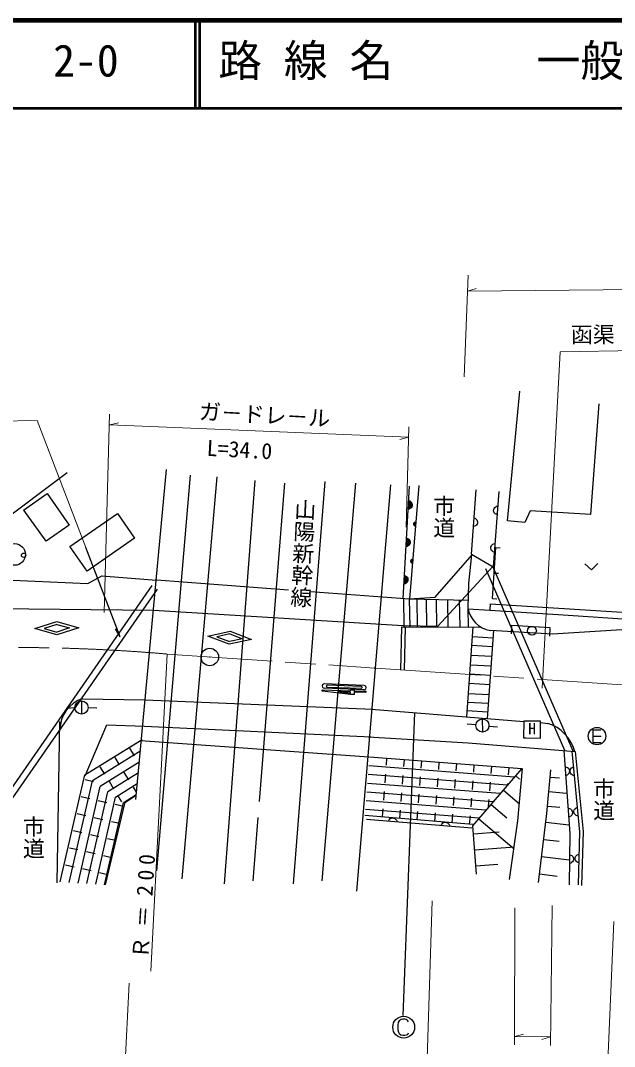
# Model space of a CAD drawing. Units: millimetres, scale not verified. Extents: x 40000 to 680000, y 20000 to 380000.
# Drawn here: x 157791 to 225636, y 262820 to 380000 of the extents above; entities that cross this region are included whole.
import ezdxf
from ezdxf.enums import TextEntityAlignment as Align

# ---------------------------------------------------------------- set-up
doc = ezdxf.new("R2010")
doc.units = ezdxf.units.MM
doc.header["$LTSCALE"] = 1000
doc.linetypes.add('CHAIN', pattern=[18.5, 12, -1.5, 3.5, -1.5])
for name, color, linetype, lineweight in [('M-BGD', 7, 'Continuous', 25), ('M-BMK', 2, 'CHAIN', 13), ('M-BMK-SRVR', 3, 'Continuous', 25), ('M-STR-HTXT', 7, 'Continuous', 13), ('M-STR-STRC', 7, 'Continuous', 25), ('M-TTL', 2, 'Continuous', 140), ('M-TTL-LINE', 7, 'Continuous', 50), ('M-TTL-TXT', 7, 'Continuous', 13)]:
    doc.layers.add(name, color=color, linetype=linetype, lineweight=lineweight)
doc.styles.add('@ＭＳ ゴシック', font='')
doc.styles.add('ＭＳ ゴシック', font='')
doc.styles.get('@ＭＳ ゴシック').set_extended_font_data('@MS Gothic')
doc.styles.get('ＭＳ ゴシック').set_extended_font_data('MS Gothic')

msp = doc.modelspace()

# ---------------------------------------------------------------- linework, layer by layer
at = {"layer": 'M-BGD'}
for p, q in [((213426, 322841), (214837, 337652)), ((223841, 336216), (222908, 323586)), ((163136, 328326), (151623, 319747)), ((174415, 328704), (172484, 307868)), ((177188, 328056), (173335, 282865)), ((180210, 327888), (176225, 281973)), ((184559, 327457), (181056, 281414)), ((187942, 327162), (185048, 290784)), ((192542, 327332), (188945, 281404)), ((196048, 327156), (192192, 281723)), ((200038, 326973), (198295, 306085)), ((158150, 324088), (160823, 325985)), ((160823, 325985), (163351, 322362)), ((201506, 313988), (202230, 326805)), ((203272, 326893), (202234, 313933)), ((209285, 319031), (209855, 326382)), ((212413, 326193), (211779, 317621)), ((202081, 324170), (202137, 325168)), ((202137, 325168), (202250, 325122)), ((202198, 325140), (202145, 324191)), ((202209, 324213), (202259, 325111)), ((202250, 325122), (202344, 325059)), ((202320, 325070), (202273, 324249)), ((202338, 324291), (202379, 325017)), ((202344, 325059), (202448, 324955)), ((202438, 324953), (202404, 324349)), ((202448, 324955), (202502, 324842)), ((202473, 324463), (202494, 324835)), ((202502, 324842), (202533, 324723)), ((202533, 324723), (202524, 324568)), ((160738, 320552), (158178, 324058)), ((163442, 319926), (168870, 323684)), ((168870, 323684), (170823, 320862)), ((202198, 324201), (202081, 324170)), ((202299, 324255), (202198, 324201)), ((202414, 324346), (202299, 324255)), ((202480, 324453), (202414, 324346)), ((202524, 324568), (202480, 324453)), ((211833, 324003), (211844, 324158)), ((211859, 323883), (211833, 324003)), ((211844, 324158), (211888, 324272)), ((211911, 323769), (211859, 323883)), ((211888, 324272), (211956, 324378)), ((212013, 323666), (211911, 323769)), ((211956, 324378), (212072, 324467)), ((212106, 323599), (212013, 323666)), ((212072, 324467), (212174, 324519)), ((212218, 323551), (212106, 323599)), ((212174, 324519), (212292, 324548)), ((215993, 323993), (215392, 322684)), ((222908, 323586), (215993, 323993)), ((163351, 322362), (160738, 320552)), ((202707, 322461), (202713, 322539)), ((202721, 322401), (202707, 322461)), ((202713, 322539), (202736, 322596)), ((202746, 322344), (202721, 322401)), ((202740, 322590), (202725, 322405)), ((202736, 322596), (202770, 322648)), ((202797, 322291), (202746, 322344)), ((202751, 322345), (202775, 322646)), ((202770, 322648), (202829, 322692)), ((202809, 322675), (202780, 322313)), ((202843, 322259), (202797, 322291)), ((202809, 322285), (202842, 322695)), ((202829, 322692), (202880, 322718)), ((202875, 322712), (202839, 322264)), ((202899, 322234), (202843, 322259)), ((202869, 322249), (202907, 322722)), ((202880, 322718), (202939, 322732)), ((202939, 322732), (202899, 322234)), ((209609, 323205), (209720, 323156)), ((209751, 322288), (209649, 322236)), ((209720, 323156), (209813, 323089)), ((209868, 322377), (209751, 322288)), ((209813, 323089), (209915, 322985)), ((209936, 322482), (209868, 322377)), ((209915, 322985), (209966, 322871)), ((209980, 322597), (209936, 322482)), ((209966, 322871), (209992, 322751)), ((209992, 322751), (209980, 322597)), ((215392, 322684), (213426, 322841)), ((209649, 322236), (209531, 322208)), ((163536, 319790), (163442, 319926)), ((170823, 320862), (165395, 317104)), ((201839, 319897), (201896, 320896)), ((201956, 319928), (201839, 319897)), ((201896, 320896), (202008, 320849)), ((201957, 320867), (201903, 319919)), ((202057, 319983), (201956, 319928)), ((201967, 319940), (202018, 320839)), ((202008, 320849), (202103, 320786)), ((202078, 320798), (202032, 319977)), ((202172, 320074), (202057, 319983)), ((202097, 320018), (202138, 320744)), ((202103, 320786), (202207, 320683)), ((202197, 320681), (202163, 320077)), ((202239, 320180), (202172, 320074)), ((202207, 320683), (202261, 320570)), ((202232, 320191), (202253, 320563)), ((202283, 320296), (202239, 320180)), ((202261, 320570), (202291, 320450)), ((202291, 320450), (202283, 320296)), ((211527, 319872), (211571, 319986)), ((211571, 319986), (211638, 320092)), ((211638, 320092), (211755, 320181)), ((211755, 320181), (211857, 320233)), ((211857, 320233), (211974, 320262)), ((165395, 317104), (163536, 319790)), ((169160, 309617), (165252, 319793)), ((205169, 314123), (209383, 318975)), ((209286, 319029), (208961, 315689)), ((209285, 319031), (211779, 317621)), ((211516, 319717), (211527, 319872)), ((211542, 319597), (211516, 319717)), ((211593, 319483), (211542, 319597)), ((211696, 319380), (211593, 319483)), ((211789, 319313), (211696, 319380)), ((211711, 313994), (212092, 319797)), ((211901, 319265), (211789, 319313)), ((212092, 319797), (212590, 319764)), ((202367, 318222), (202373, 318299)), ((202381, 318162), (202367, 318222)), ((202373, 318299), (202396, 318356)), ((202406, 318104), (202381, 318162)), ((202400, 318351), (202385, 318165)), ((202396, 318356), (202431, 318409)), ((202457, 318051), (202406, 318104)), ((202412, 318105), (202436, 318407)), ((202431, 318409), (202489, 318453)), ((202469, 318436), (202440, 318073)), ((202504, 318019), (202457, 318051)), ((202469, 318046), (202502, 318455)), ((202489, 318453), (202540, 318479)), ((202535, 318473), (202499, 318024)), ((202559, 317994), (202504, 318019)), ((202529, 318009), (202567, 318483)), ((202540, 318479), (202599, 318493)), ((202599, 318493), (202559, 317994)), ((205446, 310833), (211755, 317634)), ((220935, 296546), (211755, 317634)), ((222237, 317957), (222999, 317260)), ((222999, 317260), (223737, 317981)), ((165465, 315696), (167075, 316573)), ((167075, 316573), (173311, 316094)), ((201598, 315625), (201655, 316623)), ((201655, 316623), (201767, 316577)), ((201716, 316595), (201662, 315646)), ((201726, 315668), (201776, 316566)), ((201767, 316577), (201861, 316514)), ((201837, 316525), (201790, 315704)), ((201855, 315746), (201896, 316472)), ((201861, 316514), (201966, 316410)), ((201955, 316409), (201921, 315805)), ((201966, 316410), (202019, 316297)), ((219975, 296621), (210938, 317381)), ((211901, 316895), (212400, 316863)), ((154165, 316185), (165465, 315696)), ((172800, 315465), (155264, 290231)), ((173372, 316123), (188408, 314982)), ((201715, 315656), (201598, 315625)), ((201816, 315710), (201715, 315656)), ((201931, 315801), (201816, 315710)), ((201997, 315908), (201931, 315801)), ((201990, 315918), (202011, 316290)), ((202041, 316023), (201997, 315908)), ((202019, 316297), (202050, 316178)), ((202050, 316178), (202041, 316023)), ((208961, 315689), (208904, 312926)), ((173415, 315037), (156177, 290230)), ((190902, 314793), (202209, 313935)), ((202209, 313935), (205169, 314123)), ((152205, 312886), (173014, 312664)), ((201613, 310729), (201565, 313983)), ((202234, 313933), (208922, 313803)), ((202281, 310730), (202234, 313933)), ((203127, 310730), (203081, 313916)), ((204204, 310731), (204158, 313896)), ((205350, 310733), (205304, 313873)), ((206654, 310734), (206608, 313848)), ((207994, 310735), (207949, 313822)), ((211450, 313383), (211383, 312636)), ((211450, 313383), (219265, 312891)), ((211711, 313994), (212210, 313961)), ((219266, 312891), (258471, 310349)), ((173015, 312668), (201454, 310895)), ((208958, 310736), (208928, 312790)), ((208928, 312790), (211383, 312636)), ((211383, 312636), (219218, 312142)), ((219218, 312142), (258431, 309600)), ((201234, 305814), (201359, 310738)), ((201359, 310738), (201724, 310729)), ((201454, 310895), (205446, 310833)), ((201724, 310729), (201599, 305789)), ((201613, 310729), (210374, 310737)), ((208752, 300467), (209510, 310737)), ((213872, 310940), (213822, 309942)), ((213872, 310941), (218271, 310691)), ((218269, 310648), (218221, 309693)), ((230648, 310694), (218542, 309903)), ((169160, 309617), (168650, 310524)), ((209429, 309631), (211774, 309496)), ((211835, 310322), (211093, 300280)), ((218542, 309903), (211462, 310345)), ((209356, 308647), (211701, 308512)), ((172475, 307769), (170921, 291010)), ((209273, 307521), (211618, 307386)), ((198287, 305986), (196166, 280572)), ((209191, 306417), (211536, 306282)), ((209115, 305379), (211459, 305244)), ((209035, 304307), (211380, 304172)), ((164883, 302524), (171982, 302413)), ((171982, 302413), (198024, 301332)), ((208950, 303148), (211295, 303013)), ((164008, 301494), (163010, 301435)), ((164744, 302285), (164769, 300793)), ((165506, 301527), (166506, 301512)), ((197865, 301339), (215267, 299946)), ((208805, 301180), (211149, 301045)), ((208877, 302162), (211222, 302027)), ((202809, 300943), (201451, 266364)), ((210537, 300230), (210561, 298738)), ((161968, 281512), (162297, 299938)), ((165178, 293737), (167653, 299566)), ((167653, 299566), (171960, 299407)), ((171971, 299408), (197808, 298178)), ((209802, 299549), (208806, 299636)), ((211296, 299415), (212292, 299323)), ((215267, 299981), (215252, 298059)), ((217190, 299966), (215267, 299981)), ((217175, 298043), (217190, 299966)), ((217189, 299834), (218035, 299720)), ((223156, 298985), (224091, 299000)), ((223156, 298985), (223180, 297530)), ((165123, 293830), (171669, 297877)), ((165140, 293840), (171501, 297773)), ((171501, 297773), (197577, 295889)), ((197494, 298193), (208940, 297484)), ((215252, 298059), (215512, 298057)), ((215512, 298057), (217175, 298043)), ((223168, 298260), (224103, 298275)), ((166000, 293196), (171535, 296618)), ((170817, 296031), (170291, 296881)), ((208940, 297484), (221152, 296529)), ((220583, 287164), (219896, 296627)), ((220762, 296559), (221658, 287331)), ((221154, 296511), (222047, 287381)), ((223180, 297530), (224115, 297545)), ((166876, 292562), (171401, 295359)), ((169116, 294979), (168590, 295830)), ((197651, 295903), (215040, 294568)), ((197651, 295903), (215040, 294568)), ((199583, 294932), (199645, 295750)), ((201577, 294779), (201640, 295597)), ((203571, 294626), (203634, 295444)), ((167415, 293927), (166889, 294778)), ((170167, 293278), (169642, 294128)), ((171376, 295126), (171343, 295180)), ((197575, 294906), (214222, 293628)), ((205565, 294473), (205628, 295291)), ((207559, 294320), (207622, 295138)), ((209455, 288019), (215049, 294548)), ((209553, 294167), (209616, 294985)), ((211547, 294014), (211610, 294832)), ((213542, 293861), (213604, 294679)), ((214613, 288601), (215131, 294586)), ((217925, 289429), (218369, 294418)), ((220032, 294760), (220149, 294728)), ((220149, 294728), (220251, 294676)), ((220251, 294676), (220367, 294589)), ((220367, 294589), (220435, 294483)), ((220435, 294483), (220479, 294369)), ((220490, 294214), (220463, 294095)), ((220479, 294369), (220490, 294214)), ((220563, 294289), (220586, 294409)), ((220578, 294135), (220563, 294289)), ((220624, 294021), (220578, 294135)), ((220586, 294409), (220635, 294524)), ((220635, 294524), (220735, 294632)), ((220735, 294632), (220827, 294701)), ((220827, 294701), (220937, 294750)), ((162339, 281621), (165140, 293840)), ((163350, 281554), (166007, 293147)), ((166124, 293065), (165166, 293285)), ((167752, 291928), (171266, 294101)), ((168466, 292226), (167940, 293077)), ((197498, 293909), (213404, 292688)), ((199430, 292938), (199506, 293935)), ((201424, 292785), (201500, 293782)), ((203418, 292632), (203494, 293629)), ((205412, 292479), (205488, 293476)), ((207406, 292326), (207483, 293323)), ((209400, 292173), (209477, 293170)), ((211394, 292020), (211471, 293017)), ((214350, 293732), (214787, 293357)), ((218295, 293586), (219348, 293493)), ((220216, 293808), (220104, 293763)), ((220309, 293875), (220216, 293808)), ((220412, 293980), (220309, 293875)), ((220463, 294095), (220412, 293980)), ((220694, 293917), (220624, 294021)), ((220813, 293833), (220694, 293917)), ((220916, 293783), (220813, 293833)), ((221034, 293754), (220916, 293783)), ((164360, 281487), (166891, 292529)), ((165371, 281420), (167775, 291911)), ((168628, 291294), (171132, 292842)), ((171030, 291883), (170693, 292427)), ((197345, 291915), (211768, 290808)), ((197422, 292912), (212586, 291748)), ((199277, 290944), (199353, 291941)), ((201271, 290791), (201347, 291788)), ((212951, 292100), (214794, 290521)), ((213456, 292748), (213465, 292864)), ((218147, 291924), (220173, 291743)), ((165694, 291112), (164719, 291335)), ((166381, 281353), (168659, 291293)), ((167643, 290665), (166669, 290888)), ((167392, 281286), (169544, 290674)), ((169377, 290752), (168992, 291376)), ((169504, 290660), (170998, 291583)), ((170986, 291469), (169610, 290583)), ((197269, 290918), (210951, 289867)), ((203265, 290638), (203341, 291635)), ((205259, 290485), (205335, 291482)), ((207253, 290332), (207330, 291329)), ((209247, 290179), (209324, 291176)), ((211256, 290219), (211318, 291023)), ((169675, 290582), (167455, 281282)), ((169589, 290219), (168618, 290442)), ((197192, 289921), (210133, 288927)), ((199130, 289039), (199200, 289947)), ((201123, 288869), (201194, 289794)), ((203116, 288699), (203188, 289641)), ((205109, 288529), (205182, 289488)), ((211553, 290467), (213323, 288951)), ((217999, 290261), (219377, 290138)), ((220375, 290029), (220493, 289997)), ((220493, 289997), (220595, 289944)), ((220595, 289944), (220711, 289858)), ((220711, 289858), (220779, 289752)), ((220779, 289752), (220822, 289638)), ((220834, 289483), (220807, 289363)), ((220822, 289638), (220834, 289483)), ((221011, 289675), (221035, 289795)), ((221026, 289520), (221011, 289675)), ((221072, 289407), (221026, 289520)), ((221035, 289795), (221084, 289910)), ((221084, 289910), (221184, 290018)), ((221184, 290018), (221275, 290087)), ((221275, 290087), (221386, 290136)), ((165247, 289162), (164273, 289386)), ((167197, 288716), (166222, 288939)), ((169124, 288274), (168171, 288492)), ((184905, 288984), (184327, 281725)), ((209463, 288158), (197138, 289209)), ((209334, 287751), (197294, 288757)), ((199806, 288547), (199855, 288658)), ((199855, 288658), (199923, 288750)), ((199923, 288750), (200027, 288852)), ((200027, 288852), (200142, 288903)), ((200142, 288903), (200262, 288928)), ((200262, 288928), (200416, 288915)), ((200416, 288915), (200530, 288870)), ((200530, 288870), (200635, 288801)), ((200635, 288801), (200723, 288684)), ((200723, 288684), (200775, 288581)), ((200775, 288581), (200803, 288464)), ((205943, 288248), (206047, 288349)), ((206047, 288349), (206162, 288400)), ((206162, 288400), (206282, 288425)), ((206282, 288425), (206436, 288412)), ((206436, 288412), (206550, 288367)), ((206550, 288367), (206655, 288298)), ((206655, 288298), (206743, 288181)), ((207102, 288359), (207177, 289335)), ((209094, 288189), (209171, 289182)), ((210154, 288835), (214186, 285381)), ((213661, 281896), (214613, 288601)), ((216965, 281546), (217925, 289429)), ((217805, 288444), (220435, 288123)), ((220560, 289077), (220448, 289031)), ((220653, 289144), (220560, 289077)), ((220755, 289249), (220653, 289144)), ((220807, 289363), (220755, 289249)), ((221143, 289303), (221072, 289407)), ((221261, 289219), (221143, 289303)), ((221364, 289169), (221261, 289219)), ((221483, 289140), (221364, 289169)), ((164800, 287213), (163826, 287436)), ((205826, 288044), (205875, 288155)), ((205875, 288155), (205943, 288248)), ((206743, 288181), (206795, 288079)), ((206795, 288079), (206823, 287961)), ((209892, 282519), (209455, 288019)), ((209528, 287102), (212479, 287337)), ((220491, 281281), (220583, 287164)), ((221658, 287331), (221485, 281266)), ((222047, 287381), (221874, 281222)), ((166750, 286766), (165775, 286989)), ((168660, 286328), (167725, 286543)), ((217565, 286473), (219307, 286261)), ((164354, 285263), (163379, 285487)), ((166303, 284817), (165328, 285040)), ((209673, 285269), (214216, 285630)), ((221371, 284707), (221470, 284764)), ((221470, 284764), (221586, 284798)), ((168195, 284383), (167278, 284593)), ((209819, 283436), (212319, 283635)), ((217325, 284502), (220445, 284122)), ((220645, 283759), (220530, 283723)), ((220545, 284723), (220660, 284681)), ((220744, 283817), (220645, 283759)), ((220660, 284681), (220756, 284619)), ((220855, 283913), (220744, 283817)), ((220756, 284619), (220865, 284523)), ((220917, 284022), (220855, 283913)), ((220865, 284523), (220923, 284412)), ((220954, 284139), (220917, 284022)), ((220923, 284412), (220956, 284294)), ((220956, 284294), (220954, 284139)), ((221152, 284233), (221157, 284388)), ((221184, 284114), (221152, 284233)), ((221157, 284388), (221195, 284504)), ((221241, 284003), (221184, 284114)), ((221195, 284504), (221258, 284612)), ((221348, 283904), (221241, 284003)), ((221258, 284612), (221371, 284707)), ((221444, 283842), (221348, 283904)), ((221557, 283798), (221444, 283842)), ((163907, 283314), (162932, 283537)), ((165856, 282867), (164882, 283091)), ((167731, 282438), (166831, 282644)), ((217085, 282531), (219088, 282287)), ((200944, 265571), (200897, 265321)), ((200897, 265321), (200906, 264708)), ((201060, 265748), (200944, 265571)), ((201258, 265888), (201060, 265748)), ((201451, 265929), (201258, 265888)), ((201695, 265932), (201451, 265929)), ((201839, 265897), (201695, 265932)), ((201959, 265830), (201839, 265897)), ((202048, 265744), (201959, 265830)), ((202099, 265626), (202048, 265744)), ((200906, 264708), (200960, 264446)), ((200960, 264446), (201056, 264292)), ((201056, 264292), (201239, 264163)), ((201239, 264163), (201465, 264116)), ((201465, 264116), (201702, 264120)), ((201702, 264120), (201883, 264141)), ((201883, 264141), (201976, 264199)), ((201976, 264199), (202063, 264281)), ((202063, 264281), (202099, 264369))]:
    msp.add_line(p, q, dxfattribs=at)
for centre, radius in [((157102, 319026), 1244), ((158140, 318930), 249), ((216212, 310307), 498), ((172479, 307818), 49.8), ((172479, 307818), 1.5), ((179407, 307309), 22.5), ((198288, 306036), 49.8), ((198288, 306036), 1.5), ((164757, 301539), 746), ((210549, 299484), 746), ((223638, 298267), 995), ((201558, 265024), 1244)]:
    msp.add_circle(centre, radius, dxfattribs=at)
for centre, radius, start, end in [((211939, 313376), 3068, 188.42535, 261.05804), ((166145, 298914), 3864, 109.06543, 178.80872), ((216585, 295236), 4712, 15.67743, 72.30679)]:
    msp.add_arc(centre, radius, start, end, dxfattribs=at)
at = {"layer": 'M-BMK'}
for p, q in [((174544, 307642), (198239, 306039)), ((198338, 306032), (408085, 291844))]:
    msp.add_line(p, q, dxfattribs=at)
msp.add_arc((157222, 106876), 201512, 85.06891, 91.6424, dxfattribs=at)
at = {"layer": 'M-BMK-SRVR'}
for radius in [1000, 30]:
    msp.add_circle((179407, 307309), radius, dxfattribs=at)
at = {"layer": 'M-STR-HTXT'}
for p, q in [((208917, 350910), (208463, 339300)), ((208846, 349095), (410052, 350954)), ((208846, 349095), (209843, 349392)), ((217371, 303732), (219416, 342169)), ((219416, 342169), (251487, 342635)), ((159675, 334315), (123412, 333788)), ((165252, 319793), (159675, 334315)), ((167951, 335035), (167337, 312387)), ((167977, 333820), (168988, 334065)), ((167977, 333820), (202113, 332397)), ((202161, 333609), (201857, 322132)), ((202113, 332397), (201102, 332152)), ((174544, 307642), (172667, 271411)), ((204063, 255847), (204798, 279447)), ((218322, 262947), (218530, 278939)), ((214199, 263001), (214269, 278654)), ((224580, 254736), (225553, 277085)), ((170206, 270048), (169555, 257276)), ((214259, 263956), (215262, 264231)), ((214259, 263956), (218336, 263903)), ((218336, 263903), (217333, 263628))]:
    msp.add_line(p, q, dxfattribs=at)
at = {"layer": 'M-STR-STRC'}
for p, q in [((159439, 310560), (161928, 311346)), ((161950, 309846), (159439, 310560)), ((161933, 311033), (160483, 310575)), ((160483, 310575), (161946, 310159)), ((161928, 311346), (164439, 310632)), ((161933, 311033), (163395, 310617)), ((163395, 310617), (161946, 310159)), ((164439, 310632), (161950, 309846)), ((179185, 309693), (181736, 310248)), ((181620, 308752), (179185, 309693)), ((181712, 309935), (180226, 309612)), ((180226, 309612), (181644, 309064)), ((183130, 309388), (181644, 309064)), ((181712, 309935), (183130, 309388)), ((181736, 310248), (184171, 309307)), ((184171, 309307), (181620, 308752)), ((192241, 303420), (192247, 303570)), ((192247, 303570), (195494, 303449)), ((197000, 303567), (192503, 303735)), ((197018, 304067), (192522, 304235)), ((192808, 303874), (196706, 303728)), ((196713, 303928), (192816, 304074)), ((195493, 303423), (195497, 303523)), ((195947, 303507), (195497, 303523)), ((195928, 303007), (195947, 303507)), ((195478, 303024), (192241, 303420)), ((194016, 303353), (195495, 303173)), ((195489, 303299), (194016, 303353)), ((195928, 303007), (195478, 303024)), ((195484, 303174), (195488, 303274)), ((197237, 303233), (195938, 303282)), ((195944, 303432), (197243, 303383)), ((197243, 303383), (197237, 303233))]:
    msp.add_line(p, q, dxfattribs=at)
for centre, radius, start, end in [((192512, 303985), 250, 87.8634, 267.8634), ((192812, 303974), 100, 87.8634, 267.8634), ((196709, 303828), 100, 267.8634, 87.86343), ((197009, 303817), 250, 267.8634, 87.86343)]:
    msp.add_arc(centre, radius, start, end, dxfattribs=at)
at = {"layer": 'M-TTL'}
msp.add_line((680000, 380000), (40000, 380000), dxfattribs=at)
at = {"layer": 'M-TTL-LINE'}
for p, q in [((177750, 380000), (177750, 370000)), ((178250, 380000), (178250, 370000)), ((40000, 370000), (680000, 370000))]:
    msp.add_line(p, q, dxfattribs=at)

# ---------------------------------------------------------------- texts
at = {"layer": 'M-BGD'}
for s, height, rotation, style, p in [('山陽新幹線', 1833, 267.4, '@ＭＳ ゴシック', (188883, 325453)), ('市道', 1833, 270.2, '@ＭＳ ゴシック', (204675, 325826)), ('H', 1320, 0.2, 'ＭＳ ゴシック', (215779, 298061)), ('市道', 1833, 270.2, '@ＭＳ ゴシック', (222932, 293524)), ('市道', 1833, 270.2, '@ＭＳ ゴシック', (157801, 289182))]:
    msp.add_text(s, height=height, rotation=rotation, dxfattribs=dict(at, style=style)).set_placement(p, align=Align.BOTTOM_LEFT)
at = {"layer": 'M-STR-HTXT', "style": 'ＭＳ ゴシック'}
for s, rotation, p in [('函渠 ', 0.1, (220657, 342657)), ('ガ－ドレ－ル', 356.8, (178105, 333912)), ('L=34.0', 356.9, (178993, 329737))]:
    msp.add_text(s, height=1833, rotation=rotation, dxfattribs=at).set_placement(p, align=Align.BOTTOM_LEFT)
at = {"layer": 'M-STR-HTXT', "insert": (172410, 272796), "char_height": 1833, "attachment_point": 7, "rotation": 86.2, "style": 'ＭＳ ゴシック'}
msp.add_mtext('\\T1.43;Ｒ＝200', dxfattribs=at)
at = {"layer": 'M-TTL-TXT', "style": 'ＭＳ ゴシック'}
for s, p in [('路 線 名', (180380, 372500)), ('一般県道新岩国(停)線', (216734, 372500)), ('2-0', (161521, 372500))]:
    msp.add_text(s, height=3666, dxfattribs=at).set_placement(p, align=Align.BOTTOM_LEFT)

doc.saveas('drawing.dxf')
